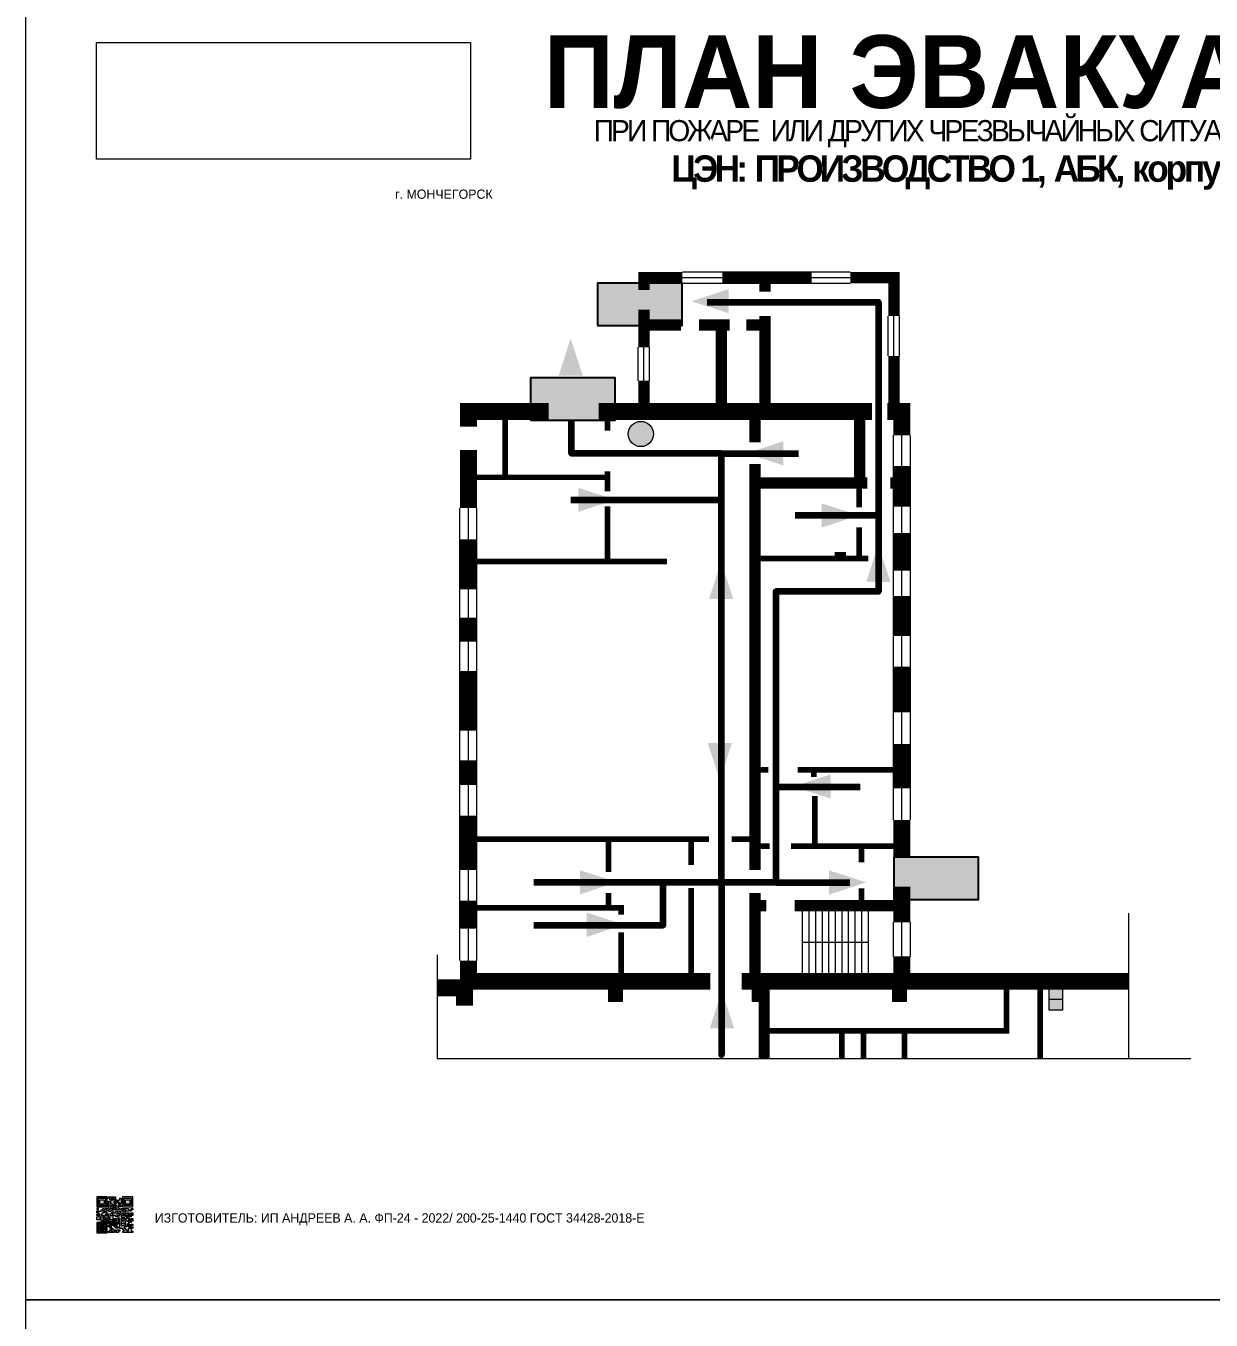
# Model space of a CAD drawing. Header units: millimetres. Extents: x 13810 to 67229, y 12374 to 21950.
# Drawn here: x 36585 to 36943.4, y 14146.5 to 14537.9 of the extents above; entities that cross this region are included whole.
import ezdxf

# ---------------------------------------------------------------- set-up
doc = ezdxf.new("R2010")
doc.units = ezdxf.units.MM
doc.layers.add('План_Штампы', color=7, linetype='Continuous')
doc.styles.add('обычный', font='arial.ttf')
picture_1 = doc.add_image_def('image1.jpg', size_in_pixel=(337, 105))

# ---------------------------------------------------------------- blocks, each defined once
blk = doc.blocks.new('QR')
at = {"lineweight": 0}
h = blk.add_hatch(color=256, dxfattribs=at)
h.dxf.hatch_style = 1
h.paths.add_polyline_path([(9241.16, 2687.38), (9242.01, 2687.38), (9242.01, 2687.83), (9241.59, 2687.83), (9241.59, 2688.68), (9239.45, 2688.68), (9239.45, 2688.25), (9239.86, 2688.25), (9239.86, 2687.83), (9240.29, 2687.83), (9240.29, 2688.25), (9241.16, 2688.25), (9241.16, 2687.83), (9240.29, 2687.83), (9240.29, 2687.38), (9239.45, 2687.38), (9239.45, 2685.22), (9238.57, 2685.22), (9238.57, 2684.8), (9239.02, 2684.8), (9239.02, 2684.37), (9238.13, 2684.37), (9238.13, 2683.92), (9239.02, 2683.92), (9239.02, 2683.5), (9239.44, 2683.5), (9239.44, 2682.64), (9239.87, 2682.64), (9239.87, 2682.18), (9239.44, 2682.18), (9239.44, 2682.64), (9238.13, 2682.64), (9238.13, 2681.76), (9237.71, 2681.76), (9237.71, 2682.64), (9238.13, 2682.64), (9238.13, 2683.07), (9237.27, 2683.07), (9237.27, 2683.51), (9237.71, 2683.51), (9237.71, 2684.37), (9238.13, 2684.37), (9238.13, 2685.22), (9237.71, 2685.22), (9237.71, 2684.8), (9237.28, 2684.8), (9237.28, 2684.38), (9235.98, 2684.38), (9235.98, 2683.92), (9236.4, 2683.92), (9236.4, 2683.49), (9236.84, 2683.49), (9236.84, 2683.07), (9236.4, 2683.07), (9236.4, 2682.64), (9235.98, 2682.64), (9235.98, 2681.76), (9237.29, 2681.76), (9237.29, 2681.33), (9239.43, 2681.33), (9239.43, 2681.76), (9240.74, 2681.76), (9240.74, 2683.05), (9239.87, 2683.05), (9239.87, 2683.5), (9240.29, 2683.5), (9240.29, 2683.91), (9240.74, 2683.91), (9240.74, 2684.81), (9240.29, 2684.81), (9240.29, 2684.79), (9240.29, 2684.37), (9239.45, 2684.37), (9239.45, 2684.8), (9239.87, 2684.8), (9239.87, 2685.21), (9240.74, 2685.21), (9240.74, 2686.1), (9240.29, 2686.1), (9240.29, 2685.64), (9239.86, 2685.64), (9239.86, 2686.95), (9240.29, 2686.95), (9240.29, 2686.52), (9240.74, 2686.52), (9240.74, 2686.1), (9241.16, 2686.1), (9241.16, 2686.53), (9241.59, 2686.53), (9241.59, 2686.1), (9242.02, 2686.1), (9242.02, 2685.21), (9241.59, 2685.21), (9241.59, 2686.1), (9241.16, 2686.1), (9241.16, 2685.21), (9240.74, 2685.21), (9240.74, 2684.81), (9242.89, 2684.81), (9242.89, 2685.22), (9242.47, 2685.22), (9242.47, 2686.11), (9242.89, 2686.11), (9242.89, 2686.52), (9242.46, 2686.52), (9242.46, 2686.95), (9242.89, 2686.95), (9242.89, 2686.52), (9243.32, 2686.52), (9243.32, 2688.26), (9242.9, 2688.26), (9242.9, 2687.83), (9242.47, 2687.83), (9242.47, 2687.38), (9242.01, 2687.38), (9242.01, 2686.94), (9241.16, 2686.94)])
h.paths.add_polyline_path([(9239.02, 2682.18), (9239.02, 2681.76), (9238.54, 2681.76), (9238.54, 2682.18)], flags=16)
h.paths.add_polyline_path([(9237.27, 2682.65), (9237.27, 2682.19), (9236.83, 2682.19), (9236.83, 2682.65)], flags=16)
h = blk.add_hatch(color=256, dxfattribs=at)
h.dxf.hatch_style = 1
h.paths.add_polyline_path([(9238.15, 2687.83), (9236.83, 2687.83), (9236.83, 2686.52), (9238.15, 2686.52)], flags=0)
h.paths.add_polyline_path([(9239.01, 2685.65), (9239.01, 2688.68), (9235.98, 2688.68), (9235.98, 2685.65)])
h.paths.add_polyline_path([(9236.41, 2686.1), (9236.41, 2688.26), (9238.56, 2688.26), (9238.56, 2686.1)], flags=16)
h.paths.add_polyline_path([(9236.83, 2686.52), (9236.83, 2687.83), (9238.15, 2687.83), (9238.15, 2686.52)], flags=0)
h = blk.add_hatch(color=256, dxfattribs=at)
h.dxf.hatch_style = 1
h.paths.add_polyline_path([(9243.32, 2686.11), (9242.89, 2686.11), (9242.89, 2685.64), (9243.32, 2685.64)])
h.paths.add_polyline_path([(9239.02, 2683.07), (9239.02, 2683.5), (9238.56, 2683.5), (9238.56, 2683.07)])
h.paths.add_polyline_path([(9236.4, 2684.8), (9236.4, 2685.22), (9235.98, 2685.22), (9235.98, 2684.8)])
h.paths.add_polyline_path([(9236.4, 2683.07), (9236.4, 2683.49), (9235.98, 2683.49), (9235.98, 2683.07)])
h = blk.add_hatch(color=256, dxfattribs=at)
h.dxf.hatch_style = 1
h.paths.add_polyline_path([(9238.15, 2686.52), (9238.15, 2687.83), (9236.83, 2687.83), (9236.83, 2686.52)])
h.paths.add_polyline_path([(9245.91, 2686.52), (9245.91, 2687.83), (9244.59, 2687.83), (9244.59, 2686.52)], flags=0)
h.paths.add_polyline_path([(9246.77, 2685.65), (9246.77, 2688.68), (9243.74, 2688.68), (9243.74, 2685.65)])
h.paths.add_polyline_path([(9244.17, 2686.1), (9244.17, 2688.26), (9246.32, 2688.26), (9246.32, 2686.1)], flags=16)
h.paths.add_polyline_path([(9244.59, 2686.52), (9244.59, 2687.83), (9245.91, 2687.83), (9245.91, 2686.52)], flags=0)
h = blk.add_hatch(color=256, dxfattribs=at)
h.dxf.hatch_style = 1
h.paths.add_polyline_path([(9240.75, 2681.76), (9240.75, 2681.35), (9241.17, 2681.35), (9241.17, 2681.76)])
h.paths.add_polyline_path([(9241.6, 2682.18), (9241.17, 2682.18), (9241.17, 2681.76), (9241.6, 2681.76)])
h.paths.add_polyline_path([(9242.47, 2681.34), (9242.47, 2682.19), (9242.02, 2682.19), (9242.02, 2681.76), (9241.6, 2681.76), (9241.6, 2681.34)])
h.paths.add_polyline_path([(9239.87, 2678.3), (9239.44, 2678.3), (9239.44, 2677.89), (9241.17, 2677.89), (9241.17, 2678.3), (9240.28, 2678.3), (9240.28, 2678.73), (9239.87, 2678.73)])
h.paths.add_polyline_path([(9240.75, 2678.73), (9240.75, 2679.19), (9240.28, 2679.19), (9240.28, 2678.73)])
h.paths.add_polyline_path([(9241.6, 2678.73), (9241.17, 2678.73), (9241.17, 2678.3), (9241.6, 2678.3)])
h.paths.add_polyline_path([(9242.02, 2678.3), (9241.6, 2678.3), (9241.6, 2677.89), (9242.48, 2677.89), (9242.48, 2678.31), (9242.9, 2678.31), (9242.9, 2678.73), (9242.02, 2678.73)])
h.paths.add_polyline_path([(9246.36, 2684.37), (9246.36, 2684.79), (9245.93, 2684.79), (9245.93, 2684.37)])
h.paths.add_polyline_path([(9246.78, 2685.2), (9246.36, 2685.2), (9246.36, 2684.79), (9246.78, 2684.79)])
h.paths.add_polyline_path([(9245.91, 2687.83), (9244.59, 2687.83), (9244.59, 2686.52), (9245.91, 2686.52)])
h = blk.add_hatch(color=256, dxfattribs=at)
h.dxf.hatch_style = 1
h.paths.add_polyline_path([(9243.32, 2682.64), (9243.32, 2683.07), (9244.62, 2683.07), (9244.62, 2684.37), (9243.74, 2684.37), (9243.74, 2684.8), (9244.62, 2684.8), (9244.62, 2684.37), (9245.48, 2684.37), (9245.48, 2685.22), (9243.32, 2685.22), (9243.32, 2683.5), (9242.89, 2683.5), (9242.89, 2683.06), (9242.01, 2683.06), (9242.01, 2683.91), (9242.47, 2683.91), (9242.47, 2683.5), (9242.89, 2683.5), (9242.89, 2684.38), (9241.59, 2684.38), (9241.59, 2683.91), (9240.74, 2683.91), (9240.74, 2683.05), (9241.59, 2683.05), (9241.59, 2682.64), (9242.47, 2682.64), (9242.47, 2682.19), (9242.91, 2682.19), (9242.91, 2681.34), (9242.48, 2681.34), (9242.48, 2680.91), (9242.91, 2680.91), (9242.91, 2679.17), (9243.75, 2679.17), (9243.75, 2678.73), (9244.2, 2678.73), (9244.2, 2678.3), (9243.75, 2678.3), (9243.75, 2677.88), (9246.78, 2677.88), (9246.78, 2678.3), (9246.35, 2678.3), (9246.35, 2679.19), (9245.48, 2679.19), (9245.48, 2678.31), (9245.05, 2678.31), (9245.05, 2678.73), (9244.62, 2678.73), (9244.62, 2679.19), (9244.2, 2679.19), (9244.2, 2679.61), (9245.05, 2679.61), (9245.05, 2680.46), (9245.48, 2680.46), (9245.48, 2681.34), (9245.04, 2681.34), (9245.04, 2681.76), (9244.63, 2681.76), (9244.63, 2682.19), (9244.21, 2682.19), (9244.21, 2681.76), (9243.32, 2681.76), (9243.32, 2682.19), (9244.21, 2682.19), (9244.21, 2682.64)])
h.paths.add_polyline_path([(9243.75, 2683.49), (9243.75, 2683.92), (9244.21, 2683.92), (9244.21, 2683.49)], flags=16)
h.paths.add_polyline_path([(9243.32, 2681.34), (9244.63, 2681.34), (9244.63, 2680.04), (9243.32, 2680.04)], flags=16)
h.paths.add_polyline_path([(9243.76, 2680.89), (9244.18, 2680.89), (9244.18, 2680.48), (9243.76, 2680.48)], flags=0)
h = blk.add_hatch(color=256, dxfattribs=at)
h.dxf.hatch_style = 1
h.paths.add_polyline_path([(9242.02, 2680.46), (9242.48, 2680.46), (9242.48, 2680.91), (9241.58, 2680.91), (9241.58, 2681.35), (9241.17, 2681.35), (9241.17, 2680.91), (9240.75, 2680.91), (9240.75, 2681.33), (9239.43, 2681.33), (9239.43, 2680.46), (9239.86, 2680.46), (9239.86, 2680.92), (9240.3, 2680.92), (9240.3, 2680.46), (9239.86, 2680.46), (9239.86, 2680.04), (9239.44, 2680.04), (9239.44, 2679.62), (9239.86, 2679.62), (9239.86, 2679.19), (9240.29, 2679.19), (9240.29, 2680.03), (9241.18, 2680.03), (9241.18, 2680.47), (9241.6, 2680.47), (9241.6, 2680.03), (9241.18, 2680.03), (9241.18, 2679.61), (9241.6, 2679.61), (9241.6, 2679.19), (9242.47, 2679.19), (9242.47, 2679.6), (9242.02, 2679.6)])
h = blk.add_hatch(color=256, dxfattribs=at)
h.dxf.hatch_style = 1
h.paths.add_polyline_path([(9246.36, 2683.07), (9246.78, 2683.07), (9246.78, 2683.92), (9246.36, 2683.92), (9246.36, 2683.49), (9245.92, 2683.49), (9245.92, 2683.92), (9245.06, 2683.92), (9245.06, 2683.49), (9245.48, 2683.49), (9245.48, 2683.07), (9244.62, 2683.07), (9244.62, 2682.65), (9245.05, 2682.65), (9245.05, 2682.18), (9245.48, 2682.18), (9245.48, 2682.65), (9246.36, 2682.65)])
h.paths.add_polyline_path([(9246.78, 2682.18), (9246.36, 2682.18), (9246.36, 2681.75), (9245.92, 2681.75), (9245.92, 2682.18), (9245.48, 2682.18), (9245.48, 2681.34), (9245.48, 2681.34), (9245.94, 2681.34), (9245.94, 2680.91), (9246.36, 2680.91), (9246.36, 2681.34), (9246.78, 2681.34)])
h = blk.add_hatch(color=256, dxfattribs=at)
h.dxf.hatch_style = 1
h.paths.add_polyline_path([(9235.98, 2680.9), (9235.98, 2677.86), (9239.02, 2677.86), (9239.02, 2680.9)])
h.paths.add_polyline_path([(9238.57, 2680.48), (9238.57, 2678.32), (9236.41, 2678.32), (9236.41, 2680.48)], flags=16)
h.paths.add_polyline_path([(9238.15, 2680.05), (9238.15, 2678.74), (9236.83, 2678.74), (9236.83, 2680.05)], flags=0)
h = blk.add_hatch(color=256, dxfattribs=at)
h.dxf.hatch_style = 1
h.paths.add_polyline_path([(9238.15, 2680.05), (9236.83, 2680.05), (9236.83, 2678.74), (9238.15, 2678.74)])
h = blk.add_hatch(color=256, dxfattribs=at)
h.dxf.hatch_style = 1
h.paths.add_polyline_path([(9244.18, 2680.48), (9244.18, 2680.89), (9243.76, 2680.89), (9243.76, 2680.48)])
h = blk.add_hatch(color=256, dxfattribs=at)
h.dxf.hatch_style = 1
h.paths.add_polyline_path([(9245.93, 2680.04), (9245.93, 2680.46), (9245.48, 2680.46), (9245.48, 2679.62), (9246.35, 2679.62), (9246.35, 2680.04)])
h.paths.add_polyline_path([(9246.78, 2680.04), (9246.78, 2680.46), (9246.35, 2680.46), (9246.35, 2680.04)])
h.paths.add_polyline_path([(9246.78, 2679.18), (9246.78, 2679.62), (9246.35, 2679.62), (9246.35, 2679.18)])
for points in [[(9237.71, 2685.22), (9238.13, 2685.22), (9238.13, 2684.37), (9237.71, 2684.37), (9237.71, 2683.51), (9237.27, 2683.51), (9237.27, 2683.07), (9238.13, 2683.07), (9238.13, 2682.64), (9237.71, 2682.64), (9237.71, 2681.76), (9238.13, 2681.76), (9238.13, 2682.64), (9239.44, 2682.64), (9239.44, 2683.5), (9239.02, 2683.5), (9239.02, 2683.07), (9238.56, 2683.07), (9238.56, 2683.5), (9239.02, 2683.5), (9239.02, 2683.92), (9238.13, 2683.92), (9238.13, 2684.37), (9239.02, 2684.37), (9239.02, 2684.8), (9238.57, 2684.8), (9238.57, 2685.22), (9239.45, 2685.22), (9239.45, 2687.38), (9240.29, 2687.38), (9240.29, 2687.83), (9239.86, 2687.83), (9239.86, 2688.25), (9239.45, 2688.25), (9239.45, 2688.68), (9241.59, 2688.68), (9241.59, 2687.83), (9242.01, 2687.83), (9242.01, 2687.38), (9242.47, 2687.38), (9242.47, 2687.83), (9242.9, 2687.83), (9242.9, 2688.26), (9243.32, 2688.26), (9243.32, 2686.52), (9242.89, 2686.52), (9242.89, 2686.11), (9243.32, 2686.11), (9243.32, 2685.64), (9242.89, 2685.64), (9242.89, 2686.11), (9242.47, 2686.11), (9242.47, 2685.22), (9242.89, 2685.22), (9242.89, 2684.81), (9240.74, 2684.81), (9240.74, 2683.91), (9241.59, 2683.91), (9241.59, 2684.38), (9242.89, 2684.38), (9242.89, 2683.5), (9242.47, 2683.5), (9242.47, 2683.91), (9242.01, 2683.91), (9242.01, 2683.06), (9242.89, 2683.06), (9242.89, 2683.5), (9243.32, 2683.5), (9243.32, 2685.22), (9245.48, 2685.22), (9245.48, 2684.37), (9244.62, 2684.37), (9244.62, 2683.07), (9245.48, 2683.07), (9245.48, 2683.49), (9245.06, 2683.49), (9245.06, 2683.92), (9245.92, 2683.92), (9245.92, 2683.49), (9246.36, 2683.49), (9246.36, 2683.92), (9246.78, 2683.92), (9246.78, 2683.07), (9246.36, 2683.07), (9246.36, 2682.65), (9245.48, 2682.65), (9245.48, 2682.18), (9245.92, 2682.18), (9245.92, 2681.75), (9246.36, 2681.75), (9246.36, 2682.18), (9246.78, 2682.18), (9246.78, 2681.34), (9246.36, 2681.34), (9246.36, 2680.91), (9245.94, 2680.91), (9245.94, 2681.34), (9245.48, 2681.34), (9245.48, 2680.46), (9245.93, 2680.46), (9245.93, 2680.04), (9246.35, 2680.04), (9246.35, 2680.46), (9246.78, 2680.46), (9246.78, 2680.04), (9246.78, 2680.04), (9246.35, 2680.04), (9246.35, 2679.62), (9246.78, 2679.62), (9246.78, 2679.18), (9246.35, 2679.18), (9246.35, 2678.3), (9246.78, 2678.3), (9246.78, 2677.88), (9243.75, 2677.88), (9243.75, 2678.3), (9244.2, 2678.3), (9244.2, 2678.73), (9243.75, 2678.73), (9243.75, 2679.17), (9242.91, 2679.17), (9242.91, 2680.91), (9242.48, 2680.91), (9242.48, 2680.46), (9242.02, 2680.46), (9242.02, 2679.6), (9242.47, 2679.6), (9242.47, 2679.19), (9241.6, 2679.19), (9241.6, 2679.61), (9241.18, 2679.61), (9241.18, 2680.03), (9240.29, 2680.03), (9240.29, 2679.19), (9240.75, 2679.19), (9240.75, 2678.73), (9240.28, 2678.73), (9240.28, 2678.3), (9241.17, 2678.3), (9241.17, 2678.73), (9241.6, 2678.73), (9241.6, 2678.3), (9242.02, 2678.3), (9242.02, 2678.73), (9242.9, 2678.73), (9242.9, 2678.31), (9242.48, 2678.31), (9242.48, 2677.89), (9241.6, 2677.89), (9241.6, 2678.3), (9241.17, 2678.3), (9241.17, 2677.89), (9239.44, 2677.89), (9239.44, 2678.3), (9239.87, 2678.3), (9239.87, 2678.73), (9240.28, 2678.73), (9240.28, 2679.19), (9240.29, 2679.19), (9239.86, 2679.19), (9239.86, 2679.62), (9239.44, 2679.62), (9239.44, 2680.04), (9239.86, 2680.04), (9239.86, 2680.46), (9239.43, 2680.46), (9239.43, 2681.33), (9237.29, 2681.33), (9237.29, 2681.76), (9235.98, 2681.76), (9235.98, 2682.64), (9236.4, 2682.64), (9236.4, 2683.07), (9235.98, 2683.07), (9235.98, 2683.49), (9236.4, 2683.49), (9236.4, 2683.92), (9235.98, 2683.92), (9235.98, 2684.38), (9237.28, 2684.38), (9237.28, 2684.8), (9237.71, 2684.8), (9237.71, 2685.22), (9237.92, 2685.22)], [(9240.74, 2685.21), (9239.87, 2685.21), (9239.87, 2684.8), (9239.45, 2684.8), (9239.45, 2684.37), (9240.29, 2684.37), (9240.29, 2684.79), (9240.29, 2684.81), (9240.74, 2684.81), (9240.74, 2685.21), (9239.87, 2685.21)], [(9240.74, 2686.1), (9240.74, 2686.52), (9240.29, 2686.52), (9240.29, 2686.95), (9239.86, 2686.95), (9239.86, 2685.64), (9240.29, 2685.64), (9240.29, 2686.1), (9240.74, 2686.1), (9240.74, 2686.52)], [(9240.74, 2683.05), (9240.74, 2681.76), (9239.43, 2681.76), (9239.43, 2681.33), (9240.75, 2681.33), (9240.75, 2681.35), (9240.75, 2680.91), (9241.17, 2680.91), (9241.17, 2681.35), (9241.58, 2681.35), (9241.58, 2680.91), (9242.48, 2680.91), (9242.48, 2681.34), (9242.91, 2681.34), (9242.91, 2682.19), (9242.47, 2682.19), (9242.47, 2682.64), (9241.59, 2682.64), (9241.59, 2683.05), (9240.74, 2683.05)], [(9240.74, 2683.91), (9240.29, 2683.91), (9240.29, 2683.5), (9239.87, 2683.5), (9239.87, 2683.05), (9240.74, 2683.05), (9240.74, 2683.91)], [(9241.6, 2681.76), (9242.02, 2681.76), (9242.02, 2682.19), (9242.47, 2682.19), (9242.47, 2681.34), (9241.6, 2681.34), (9241.6, 2681.76)], [(9244.62, 2683.07), (9243.32, 2683.07), (9243.32, 2682.64), (9244.21, 2682.64), (9244.21, 2682.19), (9243.32, 2682.19), (9243.32, 2681.76), (9244.21, 2681.76), (9244.21, 2682.19), (9244.63, 2682.19), (9244.63, 2681.76), (9245.04, 2681.76), (9245.04, 2681.34), (9245.48, 2681.34)], [(9244.62, 2684.37), (9244.62, 2684.8), (9243.74, 2684.8), (9243.74, 2684.37), (9244.62, 2684.37)], [(9245.48, 2682.18), (9245.05, 2682.18), (9245.05, 2682.65), (9244.62, 2682.65), (9244.62, 2683.07)], [(9245.48, 2682.18), (9245.48, 2681.34)], [(9239.86, 2680.46), (9239.86, 2680.92), (9240.3, 2680.92), (9240.3, 2680.46), (9239.86, 2680.46)], [(9245.48, 2680.46), (9245.05, 2680.46), (9245.05, 2679.61), (9244.2, 2679.61), (9244.2, 2679.19), (9244.62, 2679.19), (9244.62, 2678.73), (9245.05, 2678.73), (9245.05, 2678.31), (9245.48, 2678.31), (9245.48, 2679.19), (9246.35, 2679.19), (9246.35, 2679.07)], [(9246.35, 2679.62), (9245.48, 2679.62), (9245.48, 2680.46)], [(9245.48, 2680.46), (9245.48, 2679.62), (9246.35, 2679.62), (9246.35, 2680.04), (9245.93, 2680.04), (9245.93, 2680.46), (9245.48, 2680.46), (9245.48, 2679.62)], [(9246.35, 2679.62), (9246.35, 2679.18)]]:
    blk.add_lwpolyline(points, dxfattribs=at)
for points in [[(9235.98, 2685.65), (9239.01, 2685.65), (9239.01, 2688.68), (9235.98, 2688.68)], [(9235.98, 2684.8), (9236.4, 2684.8), (9236.4, 2685.22), (9235.98, 2685.22)], [(9236.41, 2688.26), (9238.56, 2688.26), (9238.56, 2686.1), (9236.41, 2686.1)], [(9236.83, 2687.83), (9238.15, 2687.83), (9238.15, 2686.52), (9236.83, 2686.52)], [(9240.29, 2687.83), (9241.16, 2687.83), (9241.16, 2688.25), (9240.29, 2688.25)], [(9240.29, 2688.25), (9241.16, 2688.25), (9241.16, 2687.83), (9240.29, 2687.83)], [(9241.16, 2686.1), (9240.74, 2686.1), (9240.74, 2685.21), (9241.16, 2685.21)], [(9242.01, 2687.38), (9241.16, 2687.38), (9241.16, 2686.94), (9242.01, 2686.94)], [(9241.16, 2687.38), (9242.01, 2687.38), (9242.01, 2686.94), (9241.16, 2686.94)], [(9241.16, 2686.53), (9241.59, 2686.53), (9241.59, 2686.1), (9241.16, 2686.1)], [(9241.59, 2686.1), (9242.02, 2686.1), (9242.02, 2685.21), (9241.59, 2685.21)], [(9242.89, 2686.52), (9242.46, 2686.52), (9242.46, 2686.95), (9242.89, 2686.95)], [(9243.74, 2685.65), (9246.77, 2685.65), (9246.77, 2688.68), (9243.74, 2688.68)], [(9244.17, 2688.26), (9246.32, 2688.26), (9246.32, 2686.1), (9244.17, 2686.1)], [(9244.59, 2687.83), (9245.91, 2687.83), (9245.91, 2686.52), (9244.59, 2686.52)], [(9246.36, 2685.2), (9246.78, 2685.2), (9246.78, 2684.79), (9246.36, 2684.79)], [(9236.4, 2683.07), (9236.84, 2683.07), (9236.84, 2683.49), (9236.4, 2683.49)], [(9236.83, 2682.19), (9237.27, 2682.19), (9237.27, 2682.65), (9236.83, 2682.65)], [(9238.54, 2682.18), (9239.02, 2682.18), (9239.02, 2681.76), (9238.54, 2681.76)], [(9239.44, 2682.64), (9239.87, 2682.64), (9239.87, 2682.18), (9239.44, 2682.18)], [(9240.75, 2681.76), (9241.17, 2681.76), (9241.17, 2681.35), (9240.75, 2681.35)], [(9241.17, 2682.18), (9241.6, 2682.18), (9241.6, 2681.76), (9241.17, 2681.76)], [(9243.32, 2680.04), (9244.63, 2680.04), (9244.63, 2681.34), (9243.32, 2681.34)], [(9243.75, 2683.92), (9244.21, 2683.92), (9244.21, 2683.49), (9243.75, 2683.49)], [(9245.93, 2684.79), (9246.36, 2684.79), (9246.36, 2684.37), (9245.93, 2684.37)], [(9235.98, 2677.86), (9239.02, 2677.86), (9239.02, 2680.9), (9235.98, 2680.9)], [(9236.41, 2680.48), (9238.57, 2680.48), (9238.57, 2678.32), (9236.41, 2678.32)], [(9236.83, 2680.05), (9238.15, 2680.05), (9238.15, 2678.74), (9236.83, 2678.74)], [(9241.18, 2680.03), (9241.6, 2680.03), (9241.6, 2680.47), (9241.18, 2680.47)], [(9243.76, 2680.89), (9244.18, 2680.89), (9244.18, 2680.48), (9243.76, 2680.48)]]:
    blk.add_lwpolyline(points, close=True, dxfattribs=at)
blk = doc.blocks.new('A$C7B4425F7')
at = {"true_color": 0xffffff}
blk.add_hatch(color=7, dxfattribs=at).paths.add_polyline_path([(0, 0), (-16, 0), (-16, -8), (0, -8)])
h = blk.add_hatch(color=126)
h.paths.add_polyline_path([(-0.2, -0.2), (-15.8, -0.2), (-15.8, -7.8), (-0.2, -7.8)])
h.paths.add_polyline_path([(-11.76, -2.03), (-11.76, -3.66), (-11.17, -3.66, -0.568275), (-11.17, -6.18), (-12.58, -6.18), (-12.58, -2.03)], flags=16)
h.paths.add_polyline_path([(-13.33, -4.12, -0.495768), (-13.59, -6.18), (-15.03, -6.18), (-15.03, -2.03), (-13.59, -2.03, -0.487973)], flags=16)
h.paths.add_polyline_path([(-10.25, -2.03), (-9.48, -2.03), (-9.48, -6.18), (-10.25, -6.18)], flags=16)
h.paths.add_polyline_path([(-13.84, -3.69), (-14.24, -3.69), (-14.24, -3.03), (-13.9, -3.03, -0.692621)], flags=0)
h.paths.add_polyline_path([(-9.15, -2.03), (-8.4, -2.03), (-8.04, -3.07), (-7.68, -2.03), (-6.93, -2.03), (-7.64, -4.1), (-6.93, -6.18), (-7.68, -6.18), (-8.04, -5.14), (-8.4, -6.18), (-9.15, -6.18), (-8.44, -4.1)], flags=16)
h.paths.add_polyline_path([(-11.76, -4.46), (-11.42, -4.46, -0.692621), (-11.36, -5.12), (-11.76, -5.12)], flags=0)
h.paths.add_polyline_path([(-13.9, -5.2), (-14.24, -5.2), (-14.24, -4.55), (-13.84, -4.55, -0.708038)], flags=0)
edge = h.paths.add_edge_path(flags=16)
edge.add_ellipse((-5.51, -4.08), major_axis=(0, 2.05), ratio=0.586184, start_angle=0, end_angle=360)
edge = h.paths.add_edge_path(flags=0)
edge.add_ellipse((-5.51, -4.08), major_axis=(0, 1.14), ratio=0.454828, start_angle=0, end_angle=360)
h.paths.add_polyline_path([(-4.13, -4.96, 0.377264), (-3.48, -4.52, 0.0555), (-3.16, -2.03), (-1.66, -2.03), (-1.66, -4.96), (-0.96, -4.96), (-0.96, -7.01), (-1.75, -7.01), (-1.75, -6.18), (-3.3, -6.18), (-3.3, -7.02), (-4.13, -7.02)], flags=16)
h.paths.add_polyline_path([(-2.73, -2.91), (-2.28, -2.91), (-2.28, -4.96), (-3.05, -4.96, 0.079136)], flags=0)
at = {"color": 126}
blk.add_lwpolyline([(-16, -8), (0, -8), (0, 0), (-16, 0)], close=True, dxfattribs=at)
blk = doc.blocks.new('A$C7B8C2D5B')
at = {"lineweight": 0}
h = blk.add_hatch(color=5, dxfattribs=at)
h.dxf.hatch_style = 1
h.paths.add_polyline_path([(1.4, -3.02, 1), (-2.11, -3.02, 1)])
at = {"color": 5, "lineweight": 0}
blk.add_circle((-0.36, -3.02), 1.75, dxfattribs=at)

msp = doc.modelspace()

# ---------------------------------------------------------------- hatches: boundary and pattern name
at = {"lineweight": 0}
h = msp.add_hatch(color=256, dxfattribs=at)
h.dxf.hatch_style = 1
h.paths.add_polyline_path([(36761.32, 14247.06), (36761.32, 14242.85), (36765.36, 14242.85), (36765.36, 14247.06)])
h = msp.add_hatch(color=256, dxfattribs=at)
h.dxf.hatch_style = 1
h.paths.add_polyline_path([(36804.76, 14247.06), (36804.76, 14242.85), (36808.8, 14242.85), (36808.8, 14247.06)])
h = msp.add_hatch(color=256, dxfattribs=at)
h.dxf.hatch_style = 1
h.paths.add_polyline_path([(36847.19, 14247.06), (36847.19, 14242.85), (36851.23, 14242.85), (36851.23, 14247.06)])
h = msp.add_hatch(color=256, dxfattribs=at)
h.dxf.hatch_style = 1
h.paths.add_polyline_path([(36898.42, 14246.74), (36894.38, 14246.74), (36894.38, 14240.26), (36898.42, 14240.26)])
h = msp.add_hatch(color=256, dxfattribs=at)
h.dxf.hatch_style = 1
h.paths.add_polyline_path([(36898.44, 14249.97), (36894.4, 14249.97), (36894.4, 14243.49), (36898.44, 14243.49)])

# ---------------------------------------------------------------- linework, layer by layer
at = {"color": 126, "lineweight": 0, "true_color": 0x008754}
for points in [[(36585.05, 14547.64), (37185.05, 14547.64), (37185.05, 14152.64), (36585.05, 14152.64)], [(36585.05, 14547.64), (37185.05, 14547.64), (37185.05, 14152.64), (36585.05, 14152.64)], [(36585.05, 14547.64), (37185.05, 14547.64), (37185.05, 14152.64), (36585.05, 14152.64)], [(36585.05, 14547.64), (37185.05, 14547.64), (37185.05, 14152.64), (36585.05, 14152.64)], [(36585.05, 14152.64), (37185.05, 14152.64), (37185.05, 13757.64), (36585.05, 13757.64)], [(36585.05, 14152.64), (37185.05, 14152.64), (37185.05, 13757.64), (36585.05, 13757.64)], [(36585.05, 14152.64), (37185.05, 14152.64), (37185.05, 13757.64), (36585.05, 13757.64)], [(36585.05, 14152.64), (37185.05, 14152.64), (37185.05, 13757.64), (36585.05, 13757.64)]]:
    msp.add_lwpolyline(points, close=True, dxfattribs=at)
at = {"lineweight": 0}
for points, const_width in [([(36771.89, 14458.05), (36771.89, 14461.78), (36783.53, 14461.78)], 3.42), ([(36795.62, 14461.78), (36822.65, 14461.78)], 3.42), ([(36808.53, 14461.78), (36808.53, 14457.49)], 3.42), ([(36834.3, 14461.78), (36847.49, 14461.78), (36847.49, 14450.14)], 3.42), ([(36771.89, 14440.7), (36771.89, 14452.12)], 3.42), ([(36808.53, 14450.21), (36808.53, 14421.29)], 3.42), ([(36783.1, 14447.46), (36771.89, 14447.46)], 3.42), ([(36797.81, 14447.46), (36788.6, 14447.46)], 3.42), ([(36795.33, 14421.29), (36795.33, 14447.46)], 3.42), ([(36802.89, 14447.46), (36808.53, 14447.46)], 3.42), ([(36847.49, 14438.08), (36847.49, 14421.29)], 3.42), ([(36771.89, 14421.29), (36771.89, 14430.6)], 3.42), ([(36718.85, 14416.68), (36718.85, 14421.29), (36743.09, 14421.29)], 5.13), ([(36758.26, 14421.29), (36840.89, 14421.29)], 5.13), ([(36805.47, 14411.97), (36805.47, 14421.29)], 3.42), ([(36837.11, 14421.29), (36837.11, 14399.21)], 3.42), ([(36845.51, 14421.29), (36849.9, 14421.29), (36849.9, 14414.05)], 5.13), ([(36729.93, 14401.38), (36729.93, 14421.29)], 1.71), ([(36760.88, 14415.54), (36760.88, 14421.29)], 1.71), ([(36718.85, 14392.09), (36718.85, 14409.66)], 5.13), ([(36805.47, 14405.4), (36805.47, 14282.6)], 3.42), ([(36849.9, 14392.53), (36849.9, 14404.83)], 5.13), ([(36760.88, 14397.12), (36760.88, 14403.17)], 1.71), ([(36760.88, 14401.38), (36718.85, 14401.38)], 1.71), ([(36839.47, 14399.7), (36806.17, 14399.7)], 3.42), ([(36836.97, 14392.28), (36836.97, 14399.31)], 1.71), ([(36846.35, 14399.7), (36850.61, 14399.7)], 3.42), ([(36760.89, 14376.56), (36760.89, 14392.64)], 1.71), ([(36836.97, 14377.43), (36836.97, 14386.23)], 1.71), ([(36849.76, 14373.13), (36849.76, 14384.55)], 5.13), ([(36718.85, 14367.5), (36718.85, 14382.65)], 5.13), ([(36778.91, 14375.96), (36718.85, 14375.96)], 1.71), ([(36805.47, 14376.88), (36839.72, 14376.88)], 1.71), ([(36829.52, 14377.93), (36832.96, 14377.93)], 1.71), ([(36849.76, 14353.37), (36849.76, 14365.45)], 5.13), ([(36718.85, 14351.69), (36718.85, 14358.94)], 5.13), ([(36718.85, 14324.79), (36718.85, 14342.8)], 5.13), ([(36849.76, 14330.32), (36849.76, 14344.15)], 5.13), ([(36849.76, 14307.37), (36849.76, 14320.77)], 5.13), ([(36718.85, 14308.32), (36718.85, 14315.79)], 5.13), ([(36809.49, 14312.96), (36805.84, 14312.96)], 1.71), ([(36818.34, 14312.96), (36851.75, 14312.96)], 1.71), ([(36823.24, 14310.76), (36823.24, 14312.96)], 1.71), ([(36823.61, 14290.75), (36823.61, 14305.04)], 1.71), ([(36718.85, 14282.63), (36718.85, 14299.1)], 5.13), ([(36849.9, 14286.59), (36849.9, 14297.78)], 5.13), ([(36791.57, 14291.93), (36718.85, 14291.93)], 1.71), ([(36761.16, 14282.04), (36761.16, 14291.93)], 1.71), ([(36786.2, 14291.93), (36786.2, 14284.1)], 1.71), ([(36805.47, 14291.93), (36798.45, 14291.93)], 1.71), ([(36805.47, 14289.89), (36809.88, 14289.89)], 1.71), ([(36816.35, 14289.89), (36849.9, 14289.89)], 1.71), ([(36837.67, 14289.89), (36837.67, 14284.94)], 1.71), ([(36786.2, 14277.22), (36786.2, 14248.97)], 1.71), ([(36805.47, 14275.73), (36805.47, 14248.97)], 3.42), ([(36837.67, 14277.1), (36837.67, 14271.88)], 1.71), ([(36849.9, 14266.83), (36849.9, 14277.58)], 5.13), ([(36718.85, 14264.88), (36718.85, 14273.4)], 5.13), ([(36761.16, 14271.18), (36761.16, 14275.71)], 1.71), ([(36805.47, 14271.88), (36808.92, 14271.88)], 3.42), ([(36817.45, 14271.88), (36849.9, 14271.88)], 3.42), ([(36765.01, 14269.11), (36765.01, 14271.18), (36718.85, 14271.18)], 1.71), ([(36765.01, 14248.97), (36765.01, 14263.75)], 1.71), ([(36791.93, 14248.97), (36718.85, 14248.97), (36718.85, 14255.25)], 5.13), ([(36849.9, 14248.97), (36849.9, 14256.51)], 5.13), ([(36801.46, 14248.97), (36918.36, 14248.97)], 5.13), ([(36808.25, 14225.67), (36808.25, 14248.97)], 3.42), ([(36709.38, 14247.02), (36717.63, 14247.02), (36717.63, 14241.6)], 5.13), ([(36808.25, 14233.98), (36881.48, 14233.98), (36881.48, 14248.97)], 1.71), ([(36891.67, 14225.67), (36891.67, 14248.97)], 1.71), ([(36831.77, 14225.67), (36831.77, 14233.98)], 1.71), ([(36838.31, 14233.98), (36838.31, 14225.67)], 1.71), ([(36850.65, 14225.67), (36850.65, 14233.98)], 1.71)]:
    msp.add_lwpolyline(points, dxfattribs=dict(at, const_width=const_width))
for points in [[(36783.53, 14463.49), (36834.3, 14463.49)], [(36783.53, 14461.78), (36834.3, 14461.78)], [(36783.53, 14460.07), (36834.3, 14460.07)], [(36845.77, 14438.08), (36845.77, 14450.14)], [(36847.48, 14438.08), (36847.49, 14450.14)], [(36849.19, 14438.08), (36849.19, 14450.14)], [(36770.18, 14430.6), (36770.18, 14440.7)], [(36771.89, 14430.6), (36771.89, 14440.7)], [(36773.6, 14430.6), (36773.6, 14440.7)], [(36847.34, 14297.78), (36847.34, 14414.05)], [(36849.9, 14297.78), (36849.9, 14414.05)], [(36849.9, 14297.78), (36849.9, 14414.05)], [(36852.47, 14297.78), (36852.47, 14414.05)], [(36716.28, 14255.25), (36716.28, 14392.09)], [(36718.85, 14255.25), (36718.85, 14392.09)], [(36718.85, 14255.25), (36718.85, 14392.09)], [(36721.42, 14255.25), (36721.42, 14392.09)], [(36819.87, 14248.97), (36819.87, 14271.88)], [(36821.86, 14248.97), (36821.86, 14271.88)], [(36821.86, 14248.97), (36821.86, 14271.88)], [(36823.85, 14248.97), (36823.85, 14271.88)], [(36823.85, 14248.97), (36823.85, 14271.88)], [(36825.84, 14248.97), (36825.84, 14271.88)], [(36825.84, 14248.97), (36825.84, 14271.88)], [(36827.83, 14248.97), (36827.83, 14271.88)], [(36827.83, 14248.97), (36827.83, 14271.88)], [(36829.82, 14248.97), (36829.82, 14271.88)], [(36829.82, 14248.97), (36829.82, 14271.88)], [(36831.8, 14248.97), (36831.8, 14271.88)], [(36831.8, 14248.97), (36831.8, 14271.88)], [(36833.79, 14248.97), (36833.79, 14271.88)], [(36833.79, 14248.97), (36833.79, 14271.88)], [(36835.78, 14248.97), (36835.78, 14271.88)], [(36835.78, 14248.97), (36835.78, 14271.88)], [(36837.77, 14248.97), (36837.77, 14271.88)], [(36837.77, 14248.97), (36837.77, 14271.88)], [(36839.76, 14248.97), (36839.76, 14271.88)], [(36918.36, 14269.6), (36918.36, 14225.67)], [(36847.34, 14256.51), (36847.34, 14266.83)], [(36849.9, 14256.51), (36849.9, 14266.83)], [(36849.9, 14256.51), (36849.9, 14266.83)], [(36852.47, 14256.51), (36852.47, 14266.83)], [(36819.87, 14260.84), (36839.76, 14260.84)], [(36709.38, 14256.98), (36709.38, 14225.67), (36937.22, 14225.67)], [(36765.36, 14242.85), (36761.32, 14242.85), (36761.32, 14247.06), (36765.36, 14247.06), (36765.36, 14242.85)], [(36808.8, 14242.85), (36804.76, 14242.85), (36804.76, 14247.06), (36808.8, 14247.06), (36808.8, 14242.85)], [(36851.23, 14242.85), (36847.19, 14242.85), (36847.19, 14247.06), (36851.23, 14247.06), (36851.23, 14242.85)], [(36898.42, 14240.26), (36894.38, 14240.26), (36894.38, 14246.74), (36898.42, 14246.74), (36898.42, 14240.26)], [(36898.44, 14243.49), (36894.4, 14243.49), (36894.4, 14249.97), (36898.44, 14249.97), (36898.44, 14243.49)]]:
    msp.add_lwpolyline(points, dxfattribs=at)
at = {"color": 126, "lineweight": 100, "true_color": 0x008754}
for points in [[(36791.05, 14454.31), (36842.81, 14454.31), (36842.81, 14366.9), (36811.79, 14366.9), (36811.79, 14278.88), (36834.16, 14278.88)], [(36795.31, 14278.88), (36795.31, 14408.61), (36750.03, 14408.61), (36750.03, 14418.27)], [(36795.31, 14408.61), (36818.68, 14408.61)], [(36749.85, 14394.58), (36795.31, 14394.58)], [(36842.71, 14389.82), (36817.65, 14389.82)], [(36811.79, 14307.82), (36837.25, 14307.82)], [(36811.79, 14278.88), (36738.64, 14278.88)], [(36738.64, 14265.93), (36777.76, 14265.93), (36777.76, 14278.88)], [(36795.31, 14278.88), (36795.31, 14226.77), (36795.31, 14226.77)]]:
    msp.add_lwpolyline(points, dxfattribs=at)
at = {"layer": 'План_Штампы', "color": 126, "true_color": 0x008754}
for points in [[(36797.55, 14458.31), (36797.54, 14450.99), (36786.3, 14454.6)], [(36753.44, 14432.11), (36746.12, 14432.12), (36749.73, 14443.36)], [(36814.08, 14412.29), (36814.07, 14404.97), (36802.83, 14408.58)], [(36752.02, 14390.9), (36752.03, 14398.22), (36763.27, 14394.61)], [(36825.6, 14386.18), (36825.61, 14393.51), (36836.85, 14389.89)], [(36846.45, 14369.77), (36839.13, 14369.78), (36842.74, 14381.02)], [(36798.92, 14364.58), (36791.59, 14364.59), (36795.21, 14375.83)], [(36791.17, 14321.05), (36798.49, 14321.05), (36794.88, 14309.8)], [(36828.36, 14311.56), (36828.35, 14304.24), (36817.11, 14307.85)], [(36752.54, 14275.26), (36752.55, 14282.59), (36763.79, 14278.97)], [(36827.87, 14275.19), (36827.88, 14282.51), (36839.12, 14278.9)], [(36754.62, 14262.42), (36754.63, 14269.74), (36765.88, 14266.12)], [(36799.16, 14234.78), (36791.84, 14234.79), (36795.45, 14246.03)]]:
    msp.add_solid(points, dxfattribs=at)

# ---------------------------------------------------------------- block references
at = {"xscale": 2.177419353276491, "yscale": 2.177419353276491, "zscale": 2.177419353276491}
msp.add_blockref('A$C7B8C2D5B', (36771.74, 14421.06), dxfattribs=at)
at = {"color": 22, "lineweight": 100, "true_color": 0xbb1e10}
msp.add_blockref('QR', (27370.56, 11495.09), dxfattribs=at)
at = {"layer": 'План_Штампы', "xscale": 1.6, "yscale": 1.6, "zscale": 1.6}
for p in [(36783.45, 14460.12), (36763.25, 14431.48), (36873.01, 14286.54)]:
    msp.add_blockref('A$C7B4425F7', p, dxfattribs=at)

# ---------------------------------------------------------------- texts
at = {"lineweight": 0, "style": 'обычный'}
for s, insert, char_height, width, attachment_point in [('{\\fProxima Nova Rg|b1|i0|c204|p2;ПЛАН ЭВАКУАЦИИ}', (36741.62, 14535.07), 22, 493.8901, 1), ('\\pi-8.4,l8.4,t8.4;{\\fProxima Nova Rg|b0|i0|c204|p2;г. МОНЧЕГОРСК\\H1.1997x; }', (36711.42, 14486.99), 2.8, 126.6484, 5), ('\\pi-8.4,l8.4,t8.4;{\\fProxima Nova Rg|b0|i0|c204|p2;ИЗГОТОВИТЕЛЬ: ИП АНДРЕЕВ А. А.\\fProxima Nova Rg|b0|i0|c0|p2; \\fProxima Nova Rg|b0|i0|c204|p2;ФП-24 - 2022/ 200-25-1440 ГОСТ 34428-2018-Е\\H1.2266x; }', (36698.05, 14177.02), 2.8, 191.3484, 5)]:
    msp.add_mtext(s, dxfattribs=dict(at, insert=insert, char_height=char_height, width=width, attachment_point=attachment_point))
at = {"color": 0, "lineweight": 0, "insert": (36894.16, 14509.54), "char_height": 8, "width": 449.2158, "attachment_point": 5, "style": 'обычный'}
msp.add_mtext('{\\fArial Black|b1|i0|c204|p34;\\H2x;\\T0.85;  \\fArial Narrow|b0|i0|c204|p34;\\H0.8x;\\W0.9;\\P\\fProxima Nova Rg|b0|i0|c204|p2;\\H0.5x;\\W1;\\C256;ПРИ ПОЖАРЕ  ИЛИ ДРУГИХ ЧРЕЗВЫЧАЙНЫХ СИТУАЦИЯХ  ИЗ ПОМЕЩЕНИЙ \\fProxima Nova Rg|b1|i0|c204|p2;\\H1.25x;\\PЦЭН: ПРОИЗВОДСТВО 1, АБК, корпус 2, отм. +0,00}', dxfattribs=at)

# ---------------------------------------------------------------- pictures from other files: only their frames are drawn
at = {"color": 7, "lineweight": 0, "true_color": 0xf5f5ff}
image = msp.add_image(picture_1, insert=(36606.4, 14497.59), size_in_units=(113.11, 35.24), dxfattribs=at)
image.dxf.flags = 7

doc.saveas('drawing.dxf')
